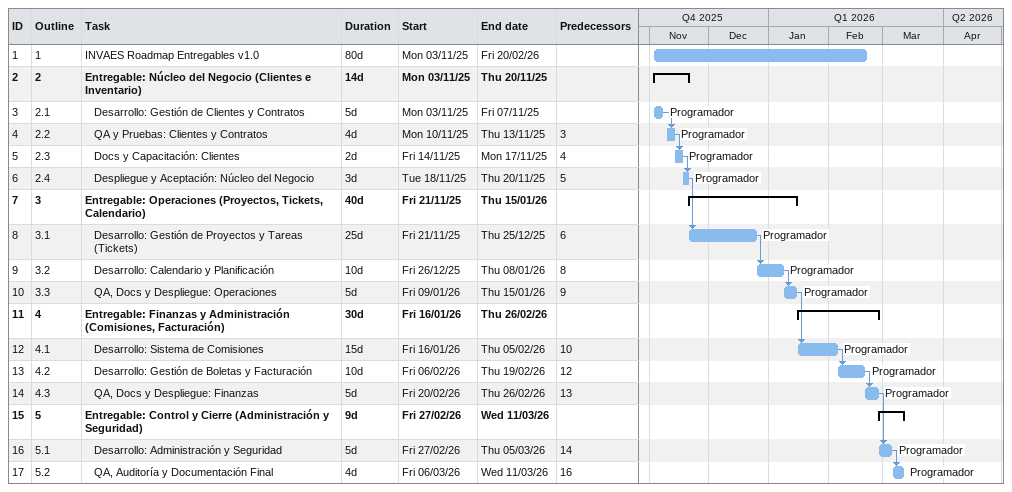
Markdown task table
| ID | WBS | Task | Duration | Start | Finish | Predecessors | Resources |
|---|---|---|---|---|---|---|---|
| 1 | 1 | INVAES Roadmap Entregables v1.0 | 80d | 2025-11-03 | 2026-02-20 |  |  |
| 2 | 2 | **Entregable: Núcleo del Negocio (Clientes e Inventario)** | 14d | 2025-11-03 | 2025-11-20 |  |  |
| 3 | 2.1 | Desarrollo: Gestión de Clientes y Contratos | 5d | 2025-11-03 | 2025-11-07 |  | Programador |
| 4 | 2.2 | QA y Pruebas: Clientes y Contratos | 4d | 2025-11-10 | 2025-11-13 | 3 | Programador |
| 5 | 2.3 | Docs y Capacitación: Clientes | 2d | 2025-11-14 | 2025-11-17 | 4 | Programador |
| 6 | 2.4 | Despliegue y Aceptación: Núcleo del Negocio | 3d | 2025-11-18 | 2025-11-20 | 5 | Programador |
| 7 | 3 | **Entregable: Operaciones (Proyectos, Tickets, Calendario)** | 40d | 2025-11-21 | 2026-01-15 |  |  |
| 8 | 3.1 | Desarrollo: Gestión de Proyectos y Tareas (Tickets) | 25d | 2025-11-21 | 2025-12-25 | 6 | Programador |
| 9 | 3.2 | Desarrollo: Calendario y Planificación | 10d | 2025-12-26 | 2026-01-08 | 8 | Programador |
| 10 | 3.3 | QA, Docs y Despliegue: Operaciones | 5d | 2026-01-09 | 2026-01-15 | 9 | Programador |
| 11 | 4 | **Entregable: Finanzas y Administración (Comisiones, Facturación)** | 30d | 2026-01-16 | 2026-02-26 |  |  |
| 12 | 4.1 | Desarrollo: Sistema de Comisiones | 15d | 2026-01-16 | 2026-02-05 | 10 | Programador |
| 13 | 4.2 | Desarrollo: Gestión de Boletas y Facturación | 10d | 2026-02-06 | 2026-02-19 | 12 | Programador |
| 14 | 4.3 | QA, Docs y Despliegue: Finanzas | 5d | 2026-02-20 | 2026-02-26 | 13 | Programador |
| 15 | 5 | **Entregable: Control y Cierre (Administración y Seguridad)** | 9d | 2026-02-27 | 2026-03-11 |  |  |
| 16 | 5.1 | Desarrollo: Administración y Seguridad | 5d | 2026-02-27 | 2026-03-05 | 14 | Programador |
| 17 | 5.2 | QA, Auditoría y Documentación Final | 4d | 2026-03-06 | 2026-03-11 | 16 | Programador |
